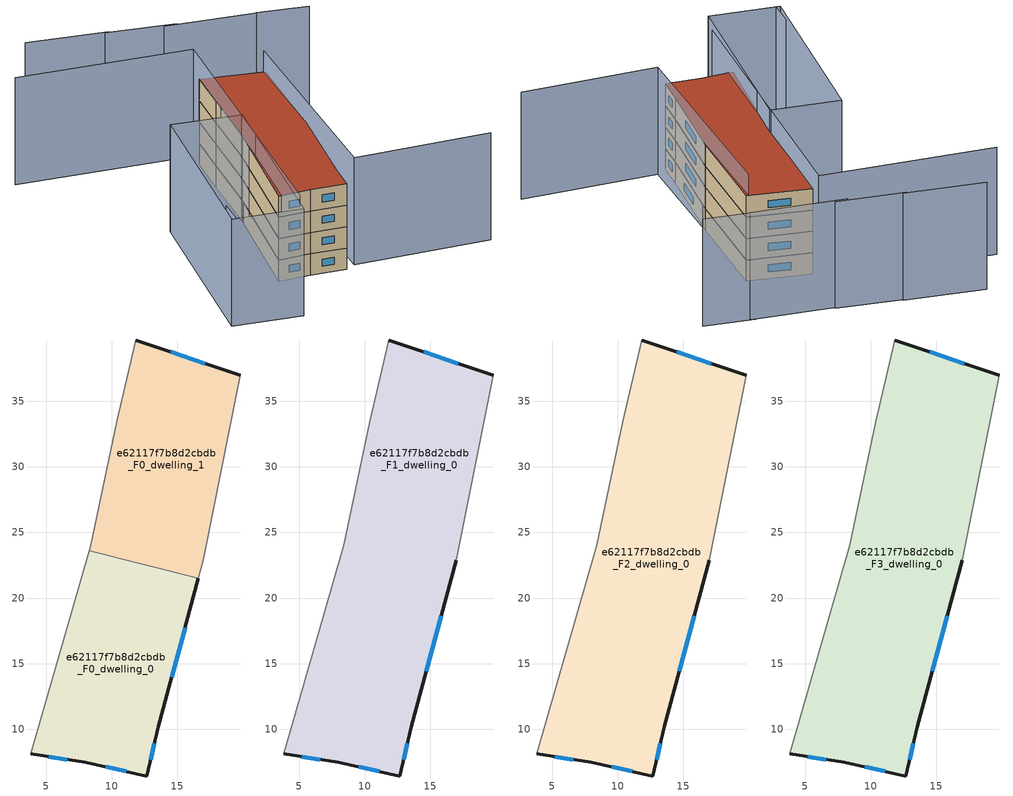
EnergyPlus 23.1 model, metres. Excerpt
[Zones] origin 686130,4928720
e62117f7b8d2cbdb_F0_dwelling_0
 floor ground (EU_floor_Construction): 16.6,21.49 13.54,10.18 12.68,6.43 7.99,7.47 3.82,8.12 8.27,23.6 z0
 wall outside (EU_wall_Construction): 3.82,8.12 7.99,7.47 12.68,6.43 13.54,10.18 16.6,21.49 z0:3
 wall adiabatic (EU_wall_Construction): 8.27,23.6 3.82,8.12 z0:3
 wall to e62117f7b8d2cbdb_F0_dwelling_1 (EU_wall_Construction): 16.6,21.49 8.27,23.6 z0:3
 window (EU_Window_Construction): 9.55,7.13 11.12,6.78 / 5.21,7.91 6.6,7.69 / 14.56,13.95 15.58,17.72 / 12.97,7.68 13.25,8.93 z1:2
e62117f7b8d2cbdb_F0_dwelling_1
 floor ground (EU_floor_Construction): 19.79,36.97 16.97,22.86 16.6,21.49 8.27,23.6 8.4,24.04 10.38,33.43 11.82,39.67 z0
 wall outside (EU_wall_Construction): 19.79,36.97 11.82,39.67 z0:3
 wall adiabatic (EU_wall_Construction): 11.82,39.67 10.38,33.43 8.4,24.04 8.27,23.6 / 16.6,21.49 16.97,22.86 19.79,36.97 z0:3
 window (EU_Window_Construction): 17.13,37.87 14.48,38.77 z1:2
e62117f7b8d2cbdb_F1_dwelling_0
 floor to e62117f7b8d2cbdb_F0_dwelling_0 (EU_floor_Construction): 16.6,21.49 13.54,10.18 12.68,6.43 7.99,7.47 3.82,8.12 8.27,23.6 z3
 floor to e62117f7b8d2cbdb_F0_dwelling_1 (EU_floor_Construction): 19.79,36.97 16.97,22.86 16.6,21.49 8.27,23.6 8.4,24.04 10.38,33.43 11.82,39.67 z3
 wall outside (EU_wall_Construction): 19.79,36.97 11.82,39.67 / 3.82,8.12 7.99,7.47 12.68,6.43 13.54,10.18 16.97,22.86 z3:6
 wall adiabatic (EU_wall_Construction): 16.97,22.86 19.79,36.97 / 11.82,39.67 10.38,33.43 8.4,24.04 3.82,8.12 z3:6
 window (EU_Window_Construction): 17.13,37.87 14.48,38.77 / 14.68,14.41 15.83,18.64 / 12.97,7.68 13.25,8.93 / 9.55,7.13 11.12,6.78 / 5.21,7.91 6.6,7.69 z4:5
e62117f7b8d2cbdb_F2_dwelling_0
 floor to e62117f7b8d2cbdb_F1_dwelling_0 (EU_floor_Construction): 19.79,36.97 16.97,22.86 13.54,10.18 12.68,6.43 7.99,7.47 3.82,8.12 8.4,24.04 10.38,33.43 11.82,39.67 z6
 wall outside (EU_wall_Construction): 19.79,36.97 11.82,39.67 / 3.82,8.12 7.99,7.47 12.68,6.43 13.54,10.18 16.97,22.86 z6:9
 wall adiabatic (EU_wall_Construction): 16.97,22.86 19.79,36.97 / 11.82,39.67 10.38,33.43 8.4,24.04 3.82,8.12 z6:9
 window (EU_Window_Construction): 17.13,37.87 14.48,38.77 / 14.68,14.41 15.83,18.64 / 12.97,7.68 13.25,8.93 / 9.55,7.13 11.12,6.78 / 5.21,7.91 6.6,7.69 z7:8
e62117f7b8d2cbdb_F3_dwelling_0
 floor to e62117f7b8d2cbdb_F2_dwelling_0 (EU_floor_Construction): 19.79,36.97 16.97,22.86 13.54,10.18 12.68,6.43 7.99,7.47 3.82,8.12 8.4,24.04 10.38,33.43 11.82,39.67 z9
 wall outside (EU_wall_Construction): 19.79,36.97 11.82,39.67 / 3.82,8.12 7.99,7.47 12.68,6.43 13.54,10.18 16.97,22.86 z9:12
 wall adiabatic (EU_wall_Construction): 16.97,22.86 19.79,36.97 / 11.82,39.67 10.38,33.43 8.4,24.04 3.82,8.12 z9:12
 window (EU_Window_Construction): 17.13,37.87 14.48,38.77 / 14.68,14.41 15.83,18.64 / 12.97,7.68 13.25,8.93 / 9.55,7.13 11.12,6.78 / 5.21,7.91 6.6,7.69 z10:11
 roof outside (EU_roof_Construction): 12.68,6.43 13.54,10.18 16.97,22.86 19.79,36.97 11.82,39.67 10.38,33.43 8.4,24.04 3.82,8.12 7.99,7.47 z12
shading: -6.08,4.51 -6.81,1.04 / -10.38,47.19 12.35,41.95 / 12.35,41.95 3.17,2.17 / 32.02,3.73 14.1,6.97 / 14.1,6.97 19.53,37.02 / 30.63,44.16 24.09,46.03 / 24.76,45.86 12.48,49.02 / 14.24,48.86 5.4,51.47 / 5.89,51.5 -4.42,54.42 / 8.4,24.04 1.68,-1.22 / 1.68,-1.22 -7.36,1.19 / -7.36,1.19 -0.63,26.45 / -0.63,26.45 8.4,24.04 z0:15
[Building]
EU S2 Campaign: North Axis=0; Terrain=City; Solar Distribution=FullExterior
[Site:Location]
Bologna: Latitude=44.5; Longitude=11.25; Time Zone=1; Elevation=37
[SizingPeriod:WeatherFileDays]
AnnualSizingPeriod: Begin Month=1; Begin Day of Month=1; End Month=12; End Day of Month=31; Day of Week for Start Day=Monday; Use Weather File Daylight Saving Period=No; Use Weather File Rain and Snow Indicators=No
[MATERIAL]
EU_InternalMass_Material: Roughness=MediumRough; Thickness=0.1; Conductivity=1; Density=1800; Specific Heat=900; Thermal Absorptance=0.9; Solar Absorptance=0.7; Visible Absorptance=0.7
[MATERIAL:NOMASS] Roughness=MediumRough; Thermal Absorptance=0.9; Solar Absorptance=0.7; Visible Absorptance=0.7
Name | Thermal Resistance
EU_wall_NoMass | 0.937881
EU_roof_NoMass | 0.548572
EU_floor_NoMass | 0.71348
[WINDOWMATERIAL:SIMPLEGLAZINGSYSTEM]
EU_Window_SimpleGlazing: UFactor=4.25633; Solar Heat Gain Coefficient=0.85; Visible Transmittance=0.85
[CONSTRUCTION]
EU_wall_Construction: EU_wall_NoMass
EU_roof_Construction: EU_roof_NoMass
EU_floor_Construction: EU_floor_NoMass
EU_InternalMass_Construction: EU_InternalMass_Material
EU_Window_Construction: EU_Window_SimpleGlazing
[ZONE] Type=1; Multiplier=1; Ceiling Height=autocalculate; Floor Area=autocalculate; Part of Total Floor Area=Yes
Name | Volume
e62117f7b8d2cbdb_F0_dwelling_0 | 412.946
e62117f7b8d2cbdb_F1_dwelling_0 | 825.921
e62117f7b8d2cbdb_F2_dwelling_0; e62117f7b8d2cbdb_F3_dwelling_0 | 825.936
e62117f7b8d2cbdb_F0_dwelling_1 | 412.973
[INTERNALMASS] Construction=EU_InternalMass_Construction
Name | Zone or ZoneList | Surface Area
e62117f7b8d2cbdb_F0_dwelling_0_EU_InternalMass | e62117f7b8d2cbdb_F0_dwelling_0 | 137.65
e62117f7b8d2cbdb_F0_dwelling_1_EU_InternalMass | e62117f7b8d2cbdb_F0_dwelling_1 | 137.656
e62117f7b8d2cbdb_F1_dwelling_0_EU_InternalMass | e62117f7b8d2cbdb_F1_dwelling_0 | 275.311
e62117f7b8d2cbdb_F2_dwelling_0_EU_InternalMass | e62117f7b8d2cbdb_F2_dwelling_0 | 275.311
e62117f7b8d2cbdb_F3_dwelling_0_EU_InternalMass | e62117f7b8d2cbdb_F3_dwelling_0 | 275.311
[OTHEREQUIPMENT] Fuel Type=Electricity; Design Level Calculation Method=Watts/Area; Power per Zone Floor Area=1; Fraction Latent=0; Fraction Radiant=0; Fraction Lost=0; Carbon Dioxide Generation Rate=0; EndUse Subcategory=EU_Step8_InternalGains
Name | Zone or ZoneList or Space or SpaceList | Schedule
EU_Step8_InternalGain_e62117f7b8d2cbdb_F0_dwelling_0_f000 | e62117f7b8d2cbdb_F0_dwelling_0 | EU_Step8_GainSchedule_e62117f7b8d2cbdb_F0_dwelling_0_f000
EU_Step8_InternalGain_e62117f7b8d2cbdb_F0_dwelling_1_f000 | e62117f7b8d2cbdb_F0_dwelling_1 | EU_Step8_GainSchedule_e62117f7b8d2cbdb_F0_dwelling_1_f000
EU_Step8_InternalGain_e62117f7b8d2cbdb_F1_dwelling_0_f000 | e62117f7b8d2cbdb_F1_dwelling_0 | EU_Step8_GainSchedule_e62117f7b8d2cbdb_F1_dwelling_0_f000
EU_Step8_InternalGain_e62117f7b8d2cbdb_F2_dwelling_0_f000 | e62117f7b8d2cbdb_F2_dwelling_0 | EU_Step8_GainSchedule_e62117f7b8d2cbdb_F2_dwelling_0_f000
EU_Step8_InternalGain_e62117f7b8d2cbdb_F3_dwelling_0_f000 | e62117f7b8d2cbdb_F3_dwelling_0 | EU_Step8_GainSchedule_e62117f7b8d2cbdb_F3_dwelling_0_f000
[ZONEVENTILATION:DESIGNFLOWRATE] Schedule=EU_AlwaysOn; Design Flow Rate Calculation Method=AirChanges/Hour; Air Changes per Hour=0.687892; Ventilation Type=Natural; Fan Pressure Rise=0; Fan Total Efficiency=1; Constant Term Coefficient=1; Temperature Term Coefficient=0; Velocity Term Coefficient=0; Velocity Squared Term Coefficient=0; Minimum Indoor Temperature=-100; Maximum Indoor Temperature=100; Delta Temperature=-100; Minimum Outdoor Temperature=-100; Maximum Outdoor Temperature=100; Maximum Wind Speed=40
Name | Zone or ZoneList or Space or SpaceList
EU_ConstantAir_e62117f7b8d2cbdb_F0_dwelling_0 | e62117f7b8d2cbdb_F0_dwelling_0
EU_ConstantAir_e62117f7b8d2cbdb_F0_dwelling_1 | e62117f7b8d2cbdb_F0_dwelling_1
EU_ConstantAir_e62117f7b8d2cbdb_F1_dwelling_0 | e62117f7b8d2cbdb_F1_dwelling_0
EU_ConstantAir_e62117f7b8d2cbdb_F2_dwelling_0 | e62117f7b8d2cbdb_F2_dwelling_0
EU_ConstantAir_e62117f7b8d2cbdb_F3_dwelling_0 | e62117f7b8d2cbdb_F3_dwelling_0
[HVACTEMPLATE:THERMOSTAT] Constant Heating Setpoint=20; Constant Cooling Setpoint=50
EU_HeatOnly_e62117f7b8d2cbdb_F0_dwelling_0; EU_HeatOnly_e62117f7b8d2cbdb_F0_dwelling_1; EU_HeatOnly_e62117f7b8d2cbdb_F1_dwelling_0; EU_HeatOnly_e62117f7b8d2cbdb_F2_dwelling_0; EU_HeatOnly_e62117f7b8d2cbdb_F3_dwelling_0
[HVACTEMPLATE:ZONE:IDEALLOADSAIRSYSTEM] System Availability Schedule=EU_AlwaysOn; Maximum Heating Supply Air Temperature=50; Minimum Cooling Supply Air Temperature=13; Maximum Heating Supply Air Humidity Ratio=0.0156; Minimum Cooling Supply Air Humidity Ratio=0.0077; Heating Limit=NoLimit; Cooling Limit=NoLimit; Heating Availability Schedule=EU_AlwaysOn; Cooling Availability Schedule=EU_CoolingOff; Dehumidification Control Type=ConstantSensibleHeatRatio; Cooling Sensible Heat Ratio=0.7; Dehumidification Setpoint=60; Humidification Control Type=None; Humidification Setpoint=30; Outdoor Air Method=None; Outdoor Air Flow Rate per Person=0.00944; Outdoor Air Flow Rate per Zone Floor Area=0; Outdoor Air Flow Rate per Zone=0; Demand Controlled Ventilation Type=None; Outdoor Air Economizer Type=NoEconomizer; Heat Recovery Type=None; Sensible Heat Recovery Effectiveness=0.7; Latent Heat Recovery Effectiveness=0.65
Name | Template Thermostat
e62117f7b8d2cbdb_F0_dwelling_0 | EU_HeatOnly_e62117f7b8d2cbdb_F0_dwelling_0
e62117f7b8d2cbdb_F0_dwelling_1 | EU_HeatOnly_e62117f7b8d2cbdb_F0_dwelling_1
e62117f7b8d2cbdb_F1_dwelling_0 | EU_HeatOnly_e62117f7b8d2cbdb_F1_dwelling_0
e62117f7b8d2cbdb_F2_dwelling_0 | EU_HeatOnly_e62117f7b8d2cbdb_F2_dwelling_0
e62117f7b8d2cbdb_F3_dwelling_0 | EU_HeatOnly_e62117f7b8d2cbdb_F3_dwelling_0
[SIZING:ZONE] Zone Cooling Design Supply Air Temperature Input Method=SupplyAirTemperature; Zone Cooling Design Supply Air Temperature=13; Zone Heating Design Supply Air Temperature Input Method=SupplyAirTemperature; Zone Heating Design Supply Air Temperature=50; Zone Cooling Design Supply Air Humidity Ratio=0.008; Zone Heating Design Supply Air Humidity Ratio=0.008; Cooling Design Air Flow Method=DesignDay; Cooling Design Air Flow Rate=0; Cooling Minimum Air Flow per Zone Floor Area=0.000762; Cooling Minimum Air Flow=0; Cooling Minimum Air Flow Fraction=0.2; Heating Design Air Flow Method=DesignDay; Heating Design Air Flow Rate=0; Heating Maximum Air Flow per Zone Floor Area=0.002032; Heating Maximum Air Flow=0.141576; Heating Maximum Air Flow Fraction=0.3; Account for Dedicated Outdoor Air System=No; Dedicated Outdoor Air System Control Strategy=NeutralSupplyAir; Dedicated Outdoor Air Low Setpoint Temperature for Design=autosize; Dedicated Outdoor Air High Setpoint Temperature for Design=autosize; Zone Load Sizing Method=Sensible Load Only No Latent Load; Zone Latent Cooling Design Supply Air Humidity Ratio Input Method=HumidityRatioDifference; Zone Cooling Design Supply Air Humidity Ratio Difference=0.005; Zone Latent Heating Design Supply Air Humidity Ratio Input Method=HumidityRatioDifference; Zone Humidification Design Supply Air Humidity Ratio Difference=0.005
e62117f7b8d2cbdb_F0_dwelling_0; e62117f7b8d2cbdb_F0_dwelling_1; e62117f7b8d2cbdb_F1_dwelling_0; e62117f7b8d2cbdb_F2_dwelling_0; e62117f7b8d2cbdb_F3_dwelling_0
[SCHEDULE:CONSTANT]
Name | Hourly Value
EU_AlwaysOn | 1
EU_CoolingOff | 0
[SCHEDULE:FILE] Column Number=1; Rows to Skip at Top=0; Number of Hours of Data=8760; Column Separator=Comma; Interpolate to Timestep=No; Minutes per Item=60; Adjust Schedule for Daylight Savings=Yes
Name | File
EU_Step8_GainSchedule_e62117f7b8d2cbdb_F0_dwelling_0_f000 | ../../schedules/e62117f7b8d2cbdb/e62117f7b8d2cbdb_F0_dwelling_0_f000_gain.csv
EU_Step8_GainSchedule_e62117f7b8d2cbdb_F0_dwelling_1_f000 | ../../schedules/e62117f7b8d2cbdb/e62117f7b8d2cbdb_F0_dwelling_1_f000_gain.csv
EU_Step8_GainSchedule_e62117f7b8d2cbdb_F1_dwelling_0_f000 | ../../schedules/e62117f7b8d2cbdb/e62117f7b8d2cbdb_F1_dwelling_0_f000_gain.csv
EU_Step8_GainSchedule_e62117f7b8d2cbdb_F2_dwelling_0_f000 | ../../schedules/e62117f7b8d2cbdb/e62117f7b8d2cbdb_F2_dwelling_0_f000_gain.csv
EU_Step8_GainSchedule_e62117f7b8d2cbdb_F3_dwelling_0_f000 | ../../schedules/e62117f7b8d2cbdb/e62117f7b8d2cbdb_F3_dwelling_0_f000_gain.csv
